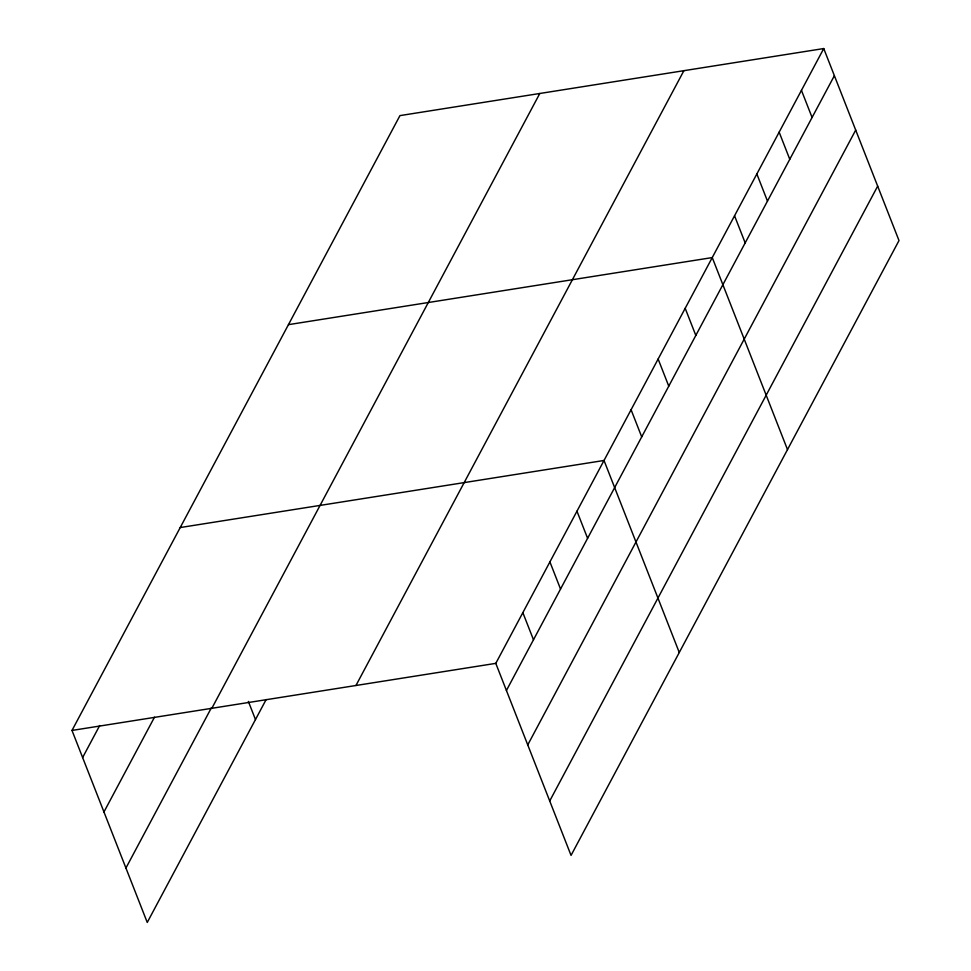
<?xml version="1.0" encoding="UTF-8"?>
<svg xmlns="http://www.w3.org/2000/svg" width="971" height="971" viewBox="0 0 971 971"><rect width="100%" height="100%" fill="white"/><g stroke="black" fill="none" stroke-linecap="round" stroke-linejoin="round"><path stroke-width="1.46" d="M266.151 699.545L147.252 922.45L72 730.435L399.955 115.61L823.748 48.55L899 240.565L571.045 855.39L495.793 663.363L823.748 48.55M82.62 757.55L99.71 725.519M103.946 811.974L154.498 717.193M125.927 868.038L211.362 707.859M211.848 708.296L539.803 93.483M355.944 685.502L683.9 70.677M506.425 690.49L834.38 75.677M527.751 744.903L855.706 130.09M549.72 800.966L877.675 186.153M288.448 324.654L712.253 257.582L787.505 449.609M180.218 527.544L604.023 460.472L679.275 652.5M72 730.435L495.793 663.363M801.451 90.352L812.084 117.479M779.155 132.165L789.775 159.293M756.846 173.967L767.478 201.094M734.549 215.78L745.182 242.908M685.186 308.305L695.819 335.432M658.132 359.027L668.764 386.155M631.077 409.75L641.71 436.877M576.968 511.195L587.601 538.322M549.914 561.918L560.534 589.045M522.847 612.64L533.48 639.768M248.37 701.426L255.47 719.56"/></g></svg>
